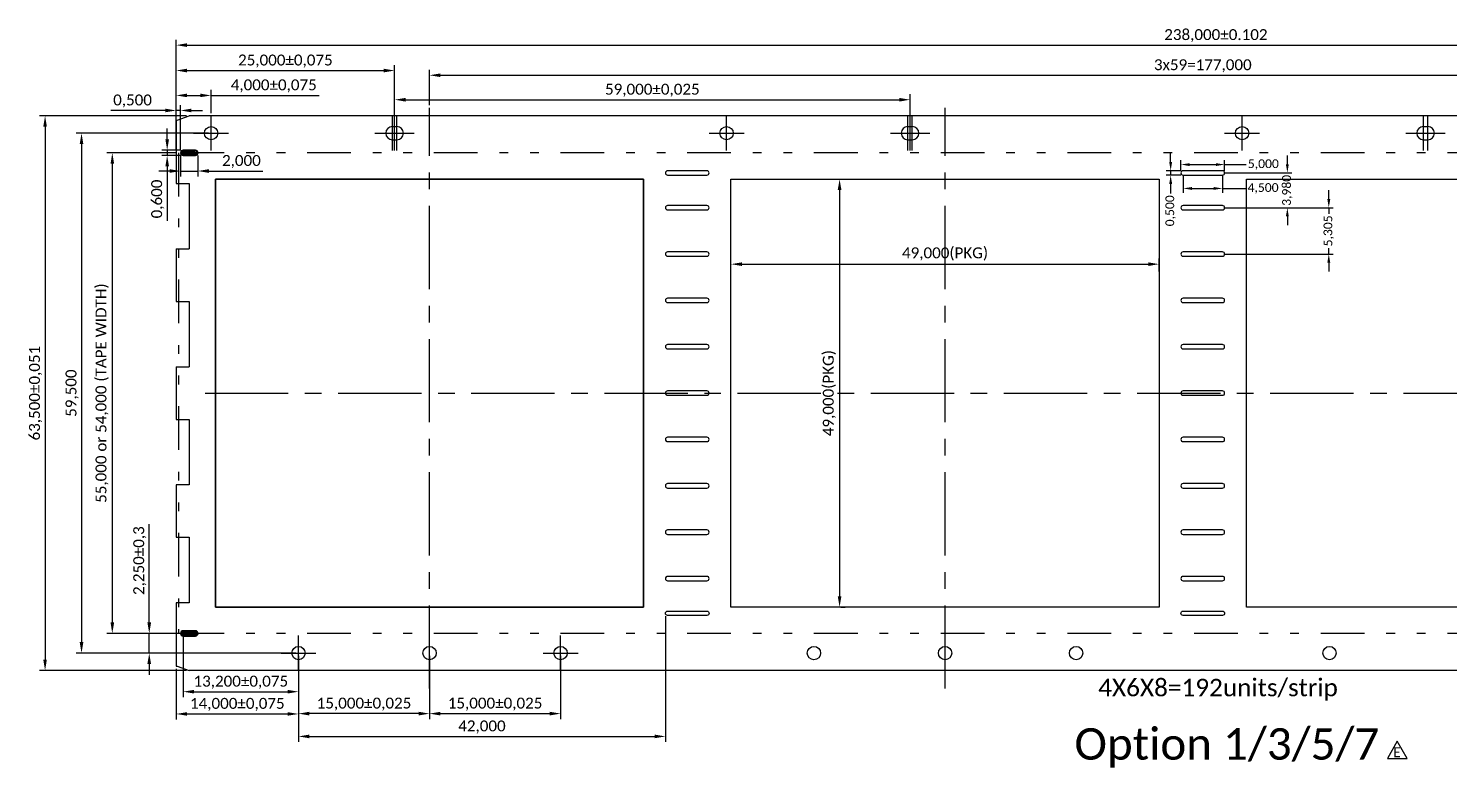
# Model space of a CAD drawing. Extents: x -15.8 to 28.7, y 37.6 to 61.4.
# Drawn here: x -12.45 to 3.81, y 52.9 to 61.36 of the extents above; entities that cross this region are included whole.
import ezdxf

# ---------------------------------------------------------------- set-up
doc = ezdxf.new("R2010")
doc.units = 0
doc.linetypes.add('CENTER', pattern=[50.8, 31.75, -6.35, 6.35, -6.35])
doc.linetypes.add('DIVIDE', pattern=[1.25, 0.5, -0.25, 0, -0.25, 0, -0.25])
doc.layers.add('AM_4', color=3, linetype='Continuous', lineweight=25)
for name, color, linetype in [('DIM', 7, 'Continuous'), ('DIMEN', 5, 'Continuous'), ('DRAW', 1, 'Continuous'), ('hatch', 8, 'Continuous'), ('LF', 4, 'Continuous'), ('Strip LF', 7, 'Continuous'), ('TEXT', 7, 'Continuous')]:
    doc.layers.add(name, color=color, linetype=linetype)
doc.styles.get("Standard").update_dxf_attribs({"font": 'calibri.ttf'})
doc.dimstyles.new('10 1', dxfattribs={"dimscale": 0.04, "dimtxt": 2.5, "dimasz": 2.5, "dimexe": 1.25, "dimexo": 0.625, "dimtad": 0, "dimdec": 3, "dimlfac": 10, "dimzin": 1, "dimtxsty": 'Standard', "dimcen": 2.5, "dimadec": 0, "dimazin": 0, "dimtfac": 1, "dimtdec": 3, "dimtmove": 0, "dimatfit": 3, "dimfxl": 1, "dimarcsym": 0})
doc.dimstyles.new('副本ISO-25', dxfattribs={"dimscale": 0.05, "dimtxt": 2.5, "dimasz": 2.5, "dimexe": 1.25, "dimexo": 0.625, "dimtad": 1, "dimdec": 3, "dimlfac": 10, "dimzin": 1, "dimtxsty": 'Standard', "dimcen": 2.5, "dimadec": 0, "dimazin": 0, "dimtfac": 1, "dimtdec": 3, "dimtmove": 0, "dimatfit": 3, "dimfxl": 1, "dimarcsym": 0})
pattern_1 = [(45, (934.15031, 980.2398), (-0.088388348, 0.088388348), [])]

# ---------------------------------------------------------------- blocks, each defined once
blk = doc.blocks.new('13')
at = {"layer": 'hatch'}
h = blk.add_hatch(dxfattribs=at)
h.set_pattern_fill('ANSI31', color=256, style=0)
h.set_pattern_definition(pattern_1)
edge = h.paths.add_edge_path()
edge.add_arc((1.7, 0), 0.3, 270, 450)
edge.add_line((1.7, 0.3), (0.3, 0.3))
edge.add_arc((0.3, 0), 0.3, 90, 270)
edge.add_line((0.3, -0.3), (1.7, -0.3))
at = {"layer": 'LF'}
for p, q in [((1.7, 0.3), (0.3, 0.3)), ((0.3, -0.3), (1.7, -0.3))]:
    blk.add_line(p, q, dxfattribs=at)
for centre, start, end in [((0.3, 0), 90, 270), ((1.7, 0), 270, 90)]:
    blk.add_arc(centre, 0.3, start, end, dxfattribs=at)
blk = doc.blocks.new('12')
at = {"layer": 'hatch'}
h = blk.add_hatch(dxfattribs=at)
h.set_pattern_fill('ANSI31', color=256, style=0)
h.set_pattern_definition(pattern_1)
edge = h.paths.add_edge_path()
edge.add_arc((1.7, 0), 0.3, 270, 450)
edge.add_line((1.7, 0.3), (0.3, 0.3))
edge.add_arc((0.3, 0), 0.3, 90, 270)
edge.add_line((0.3, -0.3), (1.7, -0.3))
at = {"layer": 'LF'}
for p, q in [((1.7, 0.3), (0.3, 0.3)), ((0.3, -0.3), (1.7, -0.3))]:
    blk.add_line(p, q, dxfattribs=at)
for centre, start, end in [((0.3, 0), 90, 270), ((1.7, 0), 270, 90)]:
    blk.add_arc(centre, 0.3, start, end, dxfattribs=at)
blk = doc.blocks.new('*D88')
at = {"layer": 'Defpoints', "color": 0, "transparency": 16777216}
for p in [(641.145, 1060.955), (617.345, 1060.097), (641.145, 1060.097)]:
    blk.add_point(p, dxfattribs=at)
at = {"layer": 'DIMEN', "color": 0, "lineweight": -2, "transparency": 16777216}
for p, q in [((617.345, 1060.128), (617.345, 1061.017)), ((641.145, 1060.128), (641.145, 1061.017)), ((617.47, 1060.955), (641.02, 1060.955))]:
    blk.add_line(p, q, dxfattribs=at)
at = {"layer": 'DIMEN', "color": 0, "transparency": 16777216}
for points in [[(617.47, 1060.976), (617.47, 1060.934), (617.345, 1060.955)], [(641.02, 1060.976), (641.02, 1060.934), (641.145, 1060.955)]]:
    blk.add_solid(points, dxfattribs=at)
at = {"layer": 'DIMEN', "color": 0, "transparency": 16777216, "insert": (629.245, 1061.063), "char_height": 0.125, "attachment_point": 5}
blk.add_mtext('238,000%%P0.102', dxfattribs=at)
blk = doc.blocks.new('*D89')
at = {"layer": 'Defpoints', "color": 0, "transparency": 16777216}
for p in [(637.945, 1060.61), (620.245, 1060.236), (637.945, 1060.236)]:
    blk.add_point(p, dxfattribs=at)
at = {"layer": 'DIMEN', "color": 0, "lineweight": -2, "transparency": 16777216}
for p, q in [((620.245, 1060.268), (620.245, 1060.672)), ((637.945, 1060.268), (637.945, 1060.672)), ((620.37, 1060.61), (637.82, 1060.61))]:
    blk.add_line(p, q, dxfattribs=at)
at = {"layer": 'DIMEN', "color": 0, "transparency": 16777216}
for points in [[(620.37, 1060.631), (620.37, 1060.589), (620.245, 1060.61)], [(637.82, 1060.631), (637.82, 1060.589), (637.945, 1060.61)]]:
    blk.add_solid(points, dxfattribs=at)
at = {"layer": 'DIMEN', "color": 0, "transparency": 16777216, "insert": (629.095, 1060.718), "char_height": 0.125, "attachment_point": 5}
blk.add_mtext('3x59=177,000', dxfattribs=at)
blk = doc.blocks.new('*D90')
at = {"layer": 'Defpoints', "color": 0, "transparency": 16777216}
for p in [(617.745, 1060.379), (617.345, 1060.097), (617.745, 1060.147)]:
    blk.add_point(p, dxfattribs=at)
at = {"layer": 'DIMEN', "color": 0, "lineweight": -2, "transparency": 16777216}
for p, q in [((617.345, 1060.128), (617.345, 1060.442)), ((617.47, 1060.379), (617.62, 1060.379)), ((617.745, 1060.178), (617.745, 1060.442)), ((617.745, 1060.379), (618.983, 1060.379))]:
    blk.add_line(p, q, dxfattribs=at)
at = {"layer": 'DIMEN', "color": 0, "transparency": 16777216}
for points in [[(617.47, 1060.4), (617.47, 1060.359), (617.345, 1060.379)], [(617.62, 1060.4), (617.62, 1060.359), (617.745, 1060.379)]]:
    blk.add_solid(points, dxfattribs=at)
at = {"layer": 'DIMEN', "color": 0, "transparency": 16777216, "insert": (618.462, 1060.488), "char_height": 0.125, "attachment_point": 5}
blk.add_mtext('4,000±0,075', dxfattribs=at)
blk = doc.blocks.new('*D91')
at = {"layer": 'Defpoints', "color": 0, "transparency": 16777216}
for p in [(619.845, 1060.664), (617.345, 1060.097), (619.845, 1059.947)]:
    blk.add_point(p, dxfattribs=at)
at = {"layer": 'DIMEN', "color": 0, "lineweight": -2, "transparency": 16777216}
for p, q in [((617.345, 1060.128), (617.345, 1060.726)), ((617.47, 1060.664), (619.72, 1060.664)), ((619.845, 1059.978), (619.845, 1060.726))]:
    blk.add_line(p, q, dxfattribs=at)
at = {"layer": 'DIMEN', "color": 0, "transparency": 16777216}
for points in [[(617.47, 1060.685), (617.47, 1060.643), (617.345, 1060.664)], [(619.72, 1060.685), (619.72, 1060.643), (619.845, 1060.664)]]:
    blk.add_solid(points, dxfattribs=at)
at = {"layer": 'DIMEN', "color": 0, "transparency": 16777216, "insert": (618.595, 1060.772), "char_height": 0.125, "attachment_point": 5}
blk.add_mtext('25,000±0,075', dxfattribs=at)
blk = doc.blocks.new('*D92')
at = {"layer": 'Defpoints', "color": 0, "transparency": 16777216}
for p in [(617.745, 1059.947), (616.262, 1053.997), (618.745, 1053.997)]:
    blk.add_point(p, dxfattribs=at)
at = {"layer": 'DIMEN', "color": 0, "lineweight": -2, "transparency": 16777216}
for p, q in [((617.714, 1059.947), (616.199, 1059.947)), ((616.262, 1059.822), (616.262, 1054.122)), ((618.714, 1053.997), (616.199, 1053.997))]:
    blk.add_line(p, q, dxfattribs=at)
at = {"layer": 'DIMEN', "color": 0, "transparency": 16777216}
for points in [[(616.241, 1059.822), (616.283, 1059.822), (616.262, 1059.947)], [(616.241, 1054.122), (616.283, 1054.122), (616.262, 1053.997)]]:
    blk.add_solid(points, dxfattribs=at)
at = {"layer": 'DIMEN', "color": 0, "transparency": 16777216, "insert": (616.154, 1056.972), "char_height": 0.125, "attachment_point": 5, "rotation": 90}
blk.add_mtext('59,500', dxfattribs=at)
blk = doc.blocks.new('*D83')
at = {"layer": 'Defpoints', "color": 0, "transparency": 16777216}
for p in [(617.495, 1060.147), (615.845, 1053.797), (617.495, 1053.797)]:
    blk.add_point(p, dxfattribs=at)
at = {"layer": 'DIMEN', "color": 0, "lineweight": -2, "transparency": 16777216}
for p, q in [((617.464, 1060.147), (615.782, 1060.147)), ((615.845, 1060.022), (615.845, 1053.922)), ((617.464, 1053.797), (615.782, 1053.797))]:
    blk.add_line(p, q, dxfattribs=at)
at = {"layer": 'DIMEN', "color": 0, "transparency": 16777216}
for points in [[(615.824, 1060.022), (615.865, 1060.022), (615.845, 1060.147)], [(615.824, 1053.922), (615.865, 1053.922), (615.845, 1053.797)]]:
    blk.add_solid(points, dxfattribs=at)
at = {"layer": 'DIMEN', "color": 0, "transparency": 16777216, "insert": (615.736, 1056.972), "char_height": 0.125, "attachment_point": 5, "rotation": 90}
blk.add_mtext('63,500±0,051', dxfattribs=at)
blk = doc.blocks.new('*D93')
at = {"layer": 'Defpoints', "color": 0, "transparency": 16777216}
for p in [(617.37, 1059.722), (616.614, 1054.222), (617.37, 1054.222)]:
    blk.add_point(p, dxfattribs=at)
at = {"layer": 'DIMEN', "color": 0, "lineweight": -2, "transparency": 16777216}
for p, q in [((617.339, 1059.722), (616.552, 1059.722)), ((616.614, 1059.597), (616.614, 1054.347)), ((617.339, 1054.222), (616.552, 1054.222))]:
    blk.add_line(p, q, dxfattribs=at)
at = {"layer": 'DIMEN', "color": 0, "transparency": 16777216}
for points in [[(616.594, 1059.597), (616.635, 1059.597), (616.614, 1059.722)], [(616.594, 1054.347), (616.635, 1054.347), (616.614, 1054.222)]]:
    blk.add_solid(points, dxfattribs=at)
at = {"layer": 'DIMEN', "color": 0, "transparency": 16777216, "insert": (616.498, 1056.972), "char_height": 0.125, "attachment_point": 5, "rotation": 90}
blk.add_mtext('55,000 or 54,000 (TAPE WIDTH)', dxfattribs=at)
blk = doc.blocks.new('*D84')
at = {"layer": 'Defpoints', "color": 0, "transparency": 16777216}
for p in [(617.425, 1054.222), (617.037, 1053.997), (618.669, 1053.997)]:
    blk.add_point(p, dxfattribs=at)
at = {"layer": 'DIMEN', "color": 0, "lineweight": -2, "transparency": 16777216}
for p, q in [((617.037, 1054.347), (617.037, 1055.473)), ((617.394, 1054.222), (616.975, 1054.222)), ((617.037, 1053.997), (617.037, 1054.222)), ((618.638, 1053.997), (616.975, 1053.997)), ((617.037, 1053.872), (617.037, 1053.747))]:
    blk.add_line(p, q, dxfattribs=at)
at = {"layer": 'DIMEN', "color": 0, "transparency": 16777216}
for points in [[(617.016, 1054.347), (617.058, 1054.347), (617.037, 1054.222)], [(617.016, 1053.872), (617.058, 1053.872), (617.037, 1053.997)]]:
    blk.add_solid(points, dxfattribs=at)
at = {"layer": 'DIMEN', "color": 0, "transparency": 16777216, "insert": (616.929, 1055.055), "char_height": 0.125, "attachment_point": 5, "rotation": 90}
blk.add_mtext('2,250±0,3', dxfattribs=at)
blk = doc.blocks.new('*D94')
at = {"layer": 'Defpoints', "color": 0, "transparency": 16777216}
for p in [(625.745, 1060.33), (619.845, 1059.947), (625.745, 1059.947)]:
    blk.add_point(p, dxfattribs=at)
at = {"layer": 'DIMEN', "color": 0, "lineweight": -2, "transparency": 16777216}
for p, q in [((619.845, 1059.978), (619.845, 1060.392)), ((625.745, 1059.978), (625.745, 1060.392)), ((619.97, 1060.33), (625.62, 1060.33))]:
    blk.add_line(p, q, dxfattribs=at)
at = {"layer": 'DIMEN', "color": 0, "transparency": 16777216}
for points in [[(619.97, 1060.351), (619.97, 1060.309), (619.845, 1060.33)], [(625.62, 1060.351), (625.62, 1060.309), (625.745, 1060.33)]]:
    blk.add_solid(points, dxfattribs=at)
at = {"layer": 'DIMEN', "color": 0, "transparency": 16777216, "insert": (622.795, 1060.438), "char_height": 0.125, "attachment_point": 5}
blk.add_mtext('59,000±0,025', dxfattribs=at)
blk = doc.blocks.new('*D78')
at = {"layer": 'Defpoints', "color": 0, "transparency": 16777216}
for p in [(617.425, 1054.222), (618.745, 1053.997), (618.745, 1053.555)]:
    blk.add_point(p, dxfattribs=at)
at = {"layer": 'DIMEN', "color": 0, "lineweight": -2, "transparency": 16777216}
for p, q in [((617.425, 1054.191), (617.425, 1053.493)), ((618.745, 1053.966), (618.745, 1053.493)), ((617.55, 1053.555), (618.62, 1053.555))]:
    blk.add_line(p, q, dxfattribs=at)
at = {"layer": 'DIMEN', "color": 0, "transparency": 16777216}
for points in [[(617.55, 1053.576), (617.55, 1053.534), (617.425, 1053.555)], [(618.62, 1053.576), (618.62, 1053.534), (618.745, 1053.555)]]:
    blk.add_solid(points, dxfattribs=at)
at = {"layer": 'DIMEN', "color": 0, "transparency": 16777216, "insert": (618.085, 1053.663), "char_height": 0.125, "attachment_point": 5}
blk.add_mtext('13,200±0,075', dxfattribs=at)
blk = doc.blocks.new('*D95')
at = {"layer": 'Defpoints', "color": 0, "transparency": 16777216}
for p in [(618.745, 1053.997), (617.345, 1053.847), (618.745, 1053.3)]:
    blk.add_point(p, dxfattribs=at)
at = {"layer": 'DIMEN', "color": 0, "lineweight": -2, "transparency": 16777216}
for p, q in [((618.745, 1053.966), (618.745, 1053.238)), ((617.345, 1053.816), (617.345, 1053.238)), ((617.47, 1053.3), (618.62, 1053.3))]:
    blk.add_line(p, q, dxfattribs=at)
at = {"layer": 'DIMEN', "color": 0, "transparency": 16777216}
for points in [[(617.47, 1053.321), (617.47, 1053.28), (617.345, 1053.3)], [(618.62, 1053.321), (618.62, 1053.28), (618.745, 1053.3)]]:
    blk.add_solid(points, dxfattribs=at)
at = {"layer": 'DIMEN', "color": 0, "transparency": 16777216, "insert": (618.045, 1053.409), "char_height": 0.125, "attachment_point": 5}
blk.add_mtext('14,000±0,075', dxfattribs=at)
blk = doc.blocks.new('*D86')
at = {"layer": 'Defpoints', "color": 0, "transparency": 16777216}
for p in [(618.745, 1053.997), (620.245, 1053.997), (618.745, 1053.304)]:
    blk.add_point(p, dxfattribs=at)
at = {"layer": 'DIMEN', "color": 0, "lineweight": -2, "transparency": 16777216}
for p, q in [((618.745, 1053.966), (618.745, 1053.242)), ((620.245, 1053.966), (620.245, 1053.242)), ((620.12, 1053.304), (618.87, 1053.304))]:
    blk.add_line(p, q, dxfattribs=at)
at = {"layer": 'DIMEN', "color": 0, "transparency": 16777216}
for points in [[(618.87, 1053.325), (618.87, 1053.283), (618.745, 1053.304)], [(620.12, 1053.325), (620.12, 1053.283), (620.245, 1053.304)]]:
    blk.add_solid(points, dxfattribs=at)
at = {"layer": 'DIMEN', "color": 0, "transparency": 16777216, "insert": (619.495, 1053.412), "char_height": 0.125, "attachment_point": 5}
blk.add_mtext('15,000±0,025', dxfattribs=at)
blk = doc.blocks.new('*D87')
at = {"layer": 'Defpoints', "color": 0, "transparency": 16777216}
for p in [(620.245, 1053.997), (621.745, 1053.997), (621.745, 1053.304)]:
    blk.add_point(p, dxfattribs=at)
at = {"layer": 'DIMEN', "color": 0, "lineweight": -2, "transparency": 16777216}
for p, q in [((620.245, 1053.966), (620.245, 1053.242)), ((621.745, 1053.966), (621.745, 1053.242)), ((620.37, 1053.304), (621.62, 1053.304))]:
    blk.add_line(p, q, dxfattribs=at)
at = {"layer": 'DIMEN', "color": 0, "transparency": 16777216}
for points in [[(620.37, 1053.325), (620.37, 1053.283), (620.245, 1053.304)], [(621.62, 1053.325), (621.62, 1053.283), (621.745, 1053.304)]]:
    blk.add_solid(points, dxfattribs=at)
at = {"layer": 'DIMEN', "color": 0, "transparency": 16777216, "insert": (620.995, 1053.412), "char_height": 0.125, "attachment_point": 5}
blk.add_mtext('15,000±0,025', dxfattribs=at)
blk = doc.blocks.new('*D100')
at = {"layer": 'Defpoints', "color": 0, "transparency": 16777216}
for p in [(617.242, 1059.692), (617.425, 1059.752), (617.425, 1059.692)]:
    blk.add_point(p, dxfattribs=at)
at = {"layer": 'DIMEN', "color": 0, "lineweight": -2, "transparency": 16777216}
for p, q in [((617.242, 1059.877), (617.242, 1060.002)), ((617.394, 1059.752), (617.18, 1059.752)), ((617.394, 1059.692), (617.18, 1059.692)), ((617.242, 1059.752), (617.242, 1059.692)), ((617.242, 1059.567), (617.242, 1058.945))]:
    blk.add_line(p, q, dxfattribs=at)
at = {"layer": 'DIMEN', "color": 0, "transparency": 16777216}
for points in [[(617.222, 1059.877), (617.263, 1059.877), (617.242, 1059.752)], [(617.222, 1059.567), (617.263, 1059.567), (617.242, 1059.692)]]:
    blk.add_solid(points, dxfattribs=at)
at = {"layer": 'DIMEN', "color": 0, "transparency": 16777216, "insert": (617.134, 1059.194), "char_height": 0.125, "attachment_point": 5, "rotation": 90}
blk.add_mtext('0,600', dxfattribs=at)
blk = doc.blocks.new('*D101')
at = {"layer": 'Defpoints', "color": 0, "transparency": 16777216}
for p in [(617.345, 1060.207), (617.345, 1059.722), (617.395, 1059.722)]:
    blk.add_point(p, dxfattribs=at)
at = {"layer": 'DIMEN', "color": 0, "lineweight": -2, "transparency": 16777216}
for p, q in [((617.22, 1060.207), (616.598, 1060.207)), ((617.345, 1059.753), (617.345, 1060.269)), ((617.395, 1060.207), (617.345, 1060.207)), ((617.395, 1059.753), (617.395, 1060.269)), ((617.52, 1060.207), (617.645, 1060.207))]:
    blk.add_line(p, q, dxfattribs=at)
at = {"layer": 'DIMEN', "color": 0, "transparency": 16777216}
for points in [[(617.22, 1060.228), (617.22, 1060.186), (617.345, 1060.207)], [(617.52, 1060.228), (617.52, 1060.186), (617.395, 1060.207)]]:
    blk.add_solid(points, dxfattribs=at)
at = {"layer": 'DIMEN', "color": 0, "transparency": 16777216, "insert": (616.846, 1060.315), "char_height": 0.125, "attachment_point": 5}
blk.add_mtext('0,500', dxfattribs=at)
blk = doc.blocks.new('*D102')
at = {"layer": 'Defpoints', "color": 0, "transparency": 16777216}
for p in [(617.395, 1059.722), (617.595, 1059.722), (617.595, 1059.514)]:
    blk.add_point(p, dxfattribs=at)
at = {"layer": 'DIMEN', "color": 0, "lineweight": -2, "transparency": 16777216}
for p, q in [((617.395, 1059.691), (617.395, 1059.451)), ((617.595, 1059.691), (617.595, 1059.451)), ((617.27, 1059.514), (617.145, 1059.514)), ((617.395, 1059.514), (617.595, 1059.514)), ((617.72, 1059.514), (618.338, 1059.514))]:
    blk.add_line(p, q, dxfattribs=at)
at = {"layer": 'DIMEN', "color": 0, "transparency": 16777216}
for points in [[(617.27, 1059.535), (617.27, 1059.493), (617.395, 1059.514)], [(617.72, 1059.535), (617.72, 1059.493), (617.595, 1059.514)]]:
    blk.add_solid(points, dxfattribs=at)
at = {"layer": 'DIMEN', "color": 0, "transparency": 16777216, "insert": (618.092, 1059.622), "char_height": 0.125, "attachment_point": 5}
blk.add_mtext('2,000', dxfattribs=at)
blk = doc.blocks.new('*D105')
at = {"layer": 'Defpoints', "color": 0, "linetype": 'ByBlock', "transparency": 16777216}
for p in [(628.87, 1059.492), (629.32, 1059.492), (629.32, 1059.315)]:
    blk.add_point(p, dxfattribs=at)
at = {"layer": 'DIMEN', "color": 0, "linetype": 'ByBlock', "lineweight": -2, "transparency": 16777216}
for p, q in [((628.87, 1059.467), (628.87, 1059.265)), ((629.32, 1059.467), (629.32, 1059.265)), ((628.97, 1059.315), (629.22, 1059.315)), ((629.32, 1059.315), (629.586, 1059.315))]:
    blk.add_line(p, q, dxfattribs=at)
at = {"layer": 'DIMEN', "color": 0, "linetype": 'ByBlock', "transparency": 16777216}
for points in [[(628.97, 1059.331), (628.97, 1059.298), (628.87, 1059.315)], [(629.22, 1059.331), (629.22, 1059.298), (629.32, 1059.315)]]:
    blk.add_solid(points, dxfattribs=at)
at = {"layer": 'DIMEN', "color": 0, "linetype": 'ByBlock', "transparency": 16777216, "insert": (629.785, 1059.315), "char_height": 0.1, "attachment_point": 5}
blk.add_mtext('4,500', dxfattribs=at)
blk = doc.blocks.new('*D106')
at = {"layer": 'Defpoints', "color": 0, "linetype": 'ByBlock', "transparency": 16777216}
for p in [(629.345, 1059.588), (628.845, 1059.492), (629.345, 1059.492)]:
    blk.add_point(p, dxfattribs=at)
at = {"layer": 'DIMEN', "color": 0, "linetype": 'ByBlock', "lineweight": -2, "transparency": 16777216}
for p, q in [((628.845, 1059.517), (628.845, 1059.638)), ((628.945, 1059.588), (629.245, 1059.588)), ((629.345, 1059.517), (629.345, 1059.638)), ((629.345, 1059.588), (629.59, 1059.588))]:
    blk.add_line(p, q, dxfattribs=at)
at = {"layer": 'DIMEN', "color": 0, "linetype": 'ByBlock', "transparency": 16777216}
for points in [[(628.945, 1059.604), (628.945, 1059.571), (628.845, 1059.588)], [(629.245, 1059.604), (629.245, 1059.571), (629.345, 1059.588)]]:
    blk.add_solid(points, dxfattribs=at)
at = {"layer": 'DIMEN', "color": 0, "linetype": 'ByBlock', "transparency": 16777216, "insert": (629.788, 1059.588), "char_height": 0.1, "attachment_point": 5}
blk.add_mtext('5,000', dxfattribs=at)
blk = doc.blocks.new('*D80')
at = {"layer": 'Defpoints', "color": 0, "linetype": 'ByBlock', "transparency": 16777216}
for p in [(628.727, 1059.467), (628.87, 1059.517), (628.87, 1059.467)]:
    blk.add_point(p, dxfattribs=at)
at = {"layer": 'DIMEN', "color": 0, "linetype": 'ByBlock', "lineweight": -2, "transparency": 16777216}
for p, q in [((628.727, 1059.617), (628.727, 1059.717)), ((628.845, 1059.517), (628.677, 1059.517)), ((628.845, 1059.467), (628.677, 1059.467)), ((628.727, 1059.517), (628.727, 1059.467)), ((628.727, 1059.367), (628.727, 1059.258))]:
    blk.add_line(p, q, dxfattribs=at)
at = {"layer": 'DIMEN', "color": 0, "linetype": 'ByBlock', "transparency": 16777216}
for points in [[(628.711, 1059.617), (628.744, 1059.617), (628.727, 1059.517)], [(628.711, 1059.367), (628.744, 1059.367), (628.727, 1059.467)]]:
    blk.add_solid(points, dxfattribs=at)
at = {"layer": 'DIMEN', "color": 0, "linetype": 'ByBlock', "transparency": 16777216, "insert": (628.727, 1059.059), "char_height": 0.1, "attachment_point": 5, "rotation": 90}
blk.add_mtext('0,500', dxfattribs=at)
blk = doc.blocks.new('*D107')
at = {"layer": 'Defpoints', "color": 0, "transparency": 16777216}
for p in [(622.945, 1054.452), (618.745, 1053.997), (622.945, 1053.043)]:
    blk.add_point(p, dxfattribs=at)
at = {"layer": 'DIMEN', "color": 0, "lineweight": -2, "transparency": 16777216}
for p, q in [((622.945, 1054.421), (622.945, 1052.98)), ((618.745, 1053.966), (618.745, 1052.98)), ((618.87, 1053.043), (622.82, 1053.043))]:
    blk.add_line(p, q, dxfattribs=at)
at = {"layer": 'DIMEN', "color": 0, "transparency": 16777216}
for points in [[(618.87, 1053.064), (618.87, 1053.022), (618.745, 1053.043)], [(622.82, 1053.064), (622.82, 1053.022), (622.945, 1053.043)]]:
    blk.add_solid(points, dxfattribs=at)
at = {"layer": 'DIMEN', "color": 0, "transparency": 16777216, "insert": (620.845, 1053.151), "char_height": 0.125, "attachment_point": 5}
blk.add_mtext('42,000', dxfattribs=at)
blk = doc.blocks.new('*D108')
at = {"layer": 'Defpoints', "color": 0, "linetype": 'ByBlock', "transparency": 16777216}
for p in [(629.32, 1059.492), (629.32, 1059.094), (630.063, 1059.094)]:
    blk.add_point(p, dxfattribs=at)
at = {"layer": 'DIMEN', "color": 0, "linetype": 'ByBlock', "lineweight": -2, "transparency": 16777216}
for p, q in [((630.063, 1059.592), (630.063, 1059.692)), ((629.345, 1059.492), (630.113, 1059.492)), ((630.063, 1059.492), (630.063, 1059.491)), ((629.345, 1059.094), (630.113, 1059.094)), ((630.063, 1059.094), (630.063, 1059.095)), ((630.063, 1058.994), (630.063, 1058.894))]:
    blk.add_line(p, q, dxfattribs=at)
at = {"layer": 'DIMEN', "color": 0, "linetype": 'ByBlock', "transparency": 16777216}
for points in [[(630.046, 1059.592), (630.079, 1059.592), (630.063, 1059.492)], [(630.046, 1058.994), (630.079, 1058.994), (630.063, 1059.094)]]:
    blk.add_solid(points, dxfattribs=at)
at = {"layer": 'DIMEN', "color": 0, "linetype": 'ByBlock', "transparency": 16777216, "insert": (630.063, 1059.293), "char_height": 0.1, "attachment_point": 5, "rotation": 90}
blk.add_mtext('3,980', dxfattribs=at)
blk = doc.blocks.new('*D109')
at = {"layer": 'Defpoints', "color": 0, "linetype": 'ByBlock', "transparency": 16777216}
for p in [(629.32, 1059.094), (629.32, 1058.564), (630.537, 1058.564)]:
    blk.add_point(p, dxfattribs=at)
at = {"layer": 'DIMEN', "color": 0, "linetype": 'ByBlock', "lineweight": -2, "transparency": 16777216}
for p, q in [((630.537, 1059.194), (630.537, 1059.294)), ((629.345, 1059.094), (630.587, 1059.094)), ((630.537, 1059.094), (630.537, 1059.025)), ((629.345, 1058.564), (630.587, 1058.564)), ((630.537, 1058.564), (630.537, 1058.633)), ((630.537, 1058.464), (630.537, 1058.364))]:
    blk.add_line(p, q, dxfattribs=at)
at = {"layer": 'DIMEN', "color": 0, "linetype": 'ByBlock', "transparency": 16777216}
for points in [[(630.52, 1059.194), (630.554, 1059.194), (630.537, 1059.094)], [(630.52, 1058.464), (630.554, 1058.464), (630.537, 1058.564)]]:
    blk.add_solid(points, dxfattribs=at)
at = {"layer": 'DIMEN', "color": 0, "linetype": 'ByBlock', "transparency": 16777216, "insert": (630.537, 1058.829), "char_height": 0.1, "attachment_point": 5, "rotation": 90}
blk.add_mtext('5,305', dxfattribs=at)
blk = doc.blocks.new('*D81')
at = {"layer": 'Defpoints', "color": 0, "transparency": 16777216}
for p in [(628.595, 1058.448), (623.695, 1058.334), (628.595, 1058.334)]:
    blk.add_point(p, dxfattribs=at)
at = {"layer": 'DIMEN', "color": 0, "lineweight": -2, "transparency": 16777216}
for p, q in [((623.695, 1058.365), (623.695, 1058.511)), ((623.82, 1058.448), (628.47, 1058.448)), ((628.595, 1058.365), (628.595, 1058.511))]:
    blk.add_line(p, q, dxfattribs=at)
at = {"layer": 'DIMEN', "color": 0, "transparency": 16777216}
for points in [[(623.82, 1058.469), (623.82, 1058.427), (623.695, 1058.448)], [(628.47, 1058.469), (628.47, 1058.427), (628.595, 1058.448)]]:
    blk.add_solid(points, dxfattribs=at)
at = {"layer": 'DIMEN', "color": 0, "transparency": 16777216, "insert": (626.145, 1058.564), "char_height": 0.125, "attachment_point": 5}
blk.add_mtext('49,000(PKG)', dxfattribs=at)
blk = doc.blocks.new('*D82')
at = {"layer": 'Defpoints', "color": 0, "transparency": 16777216}
for p in [(624.92, 1059.422), (624.92, 1054.522), (624.938, 1054.522)]:
    blk.add_point(p, dxfattribs=at)
at = {"layer": 'DIMEN', "color": 0, "lineweight": -2, "transparency": 16777216}
for p, q in [((624.951, 1059.422), (625, 1059.422)), ((624.938, 1059.297), (624.938, 1054.647)), ((624.951, 1054.522), (625, 1054.522))]:
    blk.add_line(p, q, dxfattribs=at)
at = {"layer": 'DIMEN', "color": 0, "transparency": 16777216}
for points in [[(624.917, 1059.297), (624.959, 1059.297), (624.938, 1059.422)], [(624.917, 1054.647), (624.959, 1054.647), (624.938, 1054.522)]]:
    blk.add_solid(points, dxfattribs=at)
at = {"layer": 'DIMEN', "color": 0, "transparency": 16777216, "insert": (624.822, 1056.972), "char_height": 0.125, "attachment_point": 5, "rotation": 90}
blk.add_mtext('49,000(PKG)', dxfattribs=at)

msp = doc.modelspace()

# ---------------------------------------------------------------- linework, layer by layer
at = {"linetype": 'CENTER', "ltscale": 0.03}
for p, q in [((-7.86018, 53.7991), (-7.86018, 60.44542)), ((-1.96018, 53.7991), (-1.96018, 60.44542)), ((-10.42997, 57.18114), (12.45837, 57.18114))]:
    msp.add_line(p, q, dxfattribs=at)
at = {"color": 1, "linetype": 'ByBlock'}
for points in [[(-10.31018, 54.73114), (-5.41018, 54.73114), (-5.41018, 59.63114), (-10.31018, 59.63114)], [(-10.31018, 54.73114), (-5.41018, 54.73114), (-5.41018, 59.63114), (-10.31018, 59.63114)], [(-5.41018, 54.73114), (-5.41018, 59.63114), (-10.31018, 59.63114), (-10.31018, 54.73114)]]:
    msp.add_lwpolyline(points, close=True, dxfattribs=at)
at = {"layer": 'AM_4', "color": 1, "linetype": 'ByBlock'}
msp.add_lwpolyline([(3.32743, 53.00136), (3.21496, 53.19618), (3.10248, 53.00136)], close=True, dxfattribs=at)
at = {"layer": 'DIM'}
for p, q in [((-10.36018, 59.95614), (-10.36018, 60.35614)), ((-8.28518, 59.95614), (-8.28518, 60.35614)), ((-8.26018, 59.95614), (-8.26018, 60.35614)), ((-8.23518, 59.95614), (-8.23518, 60.35614)), ((-4.46018, 59.95614), (-4.46018, 60.35614)), ((-2.38518, 59.95614), (-2.38518, 60.35614)), ((-2.36018, 59.95614), (-2.36018, 60.35614)), ((-2.33518, 59.95614), (-2.33518, 60.35614)), ((1.43982, 59.95614), (1.43982, 60.35614)), ((3.51482, 59.95614), (3.51482, 60.35614)), ((3.56482, 59.95614), (3.56482, 60.35614)), ((-10.56018, 60.15614), (-10.16018, 60.15614)), ((-8.48518, 60.15614), (-8.08518, 60.15614)), ((-8.46018, 60.15614), (-8.06018, 60.15614)), ((-8.43518, 60.15614), (-8.03518, 60.15614)), ((-4.66018, 60.15614), (-4.26018, 60.15614)), ((-2.58518, 60.15614), (-2.18518, 60.15614)), ((-2.56018, 60.15614), (-2.16018, 60.15614)), ((-2.53518, 60.15614), (-2.13518, 60.15614)), ((1.23982, 60.15614), (1.63982, 60.15614)), ((3.31482, 60.15614), (3.71482, 60.15614)), ((3.36482, 60.15614), (3.76482, 60.15614)), ((-9.36018, 54.00614), (-9.36018, 54.40614)), ((-6.36018, 54.00614), (-6.36018, 54.40614)), ((-9.56018, 54.20614), (-9.16018, 54.20614)), ((-6.56018, 54.20614), (-6.16018, 54.20614))]:
    msp.add_line(p, q, dxfattribs=at)
at = {"layer": 'DRAW'}
for points in [[(-10.31018, 54.73114), (-10.31018, 59.63114), (-5.41018, 59.63114), (-5.41018, 54.73114)], [(-10.31018, 54.73114), (-10.31018, 59.63114), (-5.41018, 59.63114), (-5.41018, 54.73114)], [(-4.41018, 59.63114), (0.48982, 59.63114), (0.48982, 54.73114), (-4.41018, 54.73114)], [(1.48982, 59.63114), (6.38982, 59.63114), (6.38982, 54.73114), (1.48982, 54.73114)]]:
    msp.add_lwpolyline(points, close=True, dxfattribs=at)
at = {"layer": 'Strip LF'}
for p, q in [((-10.75018, 60.30614), (-10.61018, 60.35614)), ((12.88982, 60.35614), (-10.61018, 60.35614)), ((-10.76018, 60.30614), (-10.76018, 59.58114)), ((-10.76018, 60.30614), (-10.75018, 60.30614)), ((-8.28518, 60.23234), (-8.23518, 60.23234)), ((-2.38518, 60.23234), (-2.33518, 60.23234)), ((3.51482, 60.23234), (3.56482, 60.23234)), ((-8.28518, 60.07994), (-8.23518, 60.07994)), ((-2.38518, 60.07994), (-2.33518, 60.07994)), ((3.51482, 60.07994), (3.56482, 60.07994)), ((-10.76018, 59.58114), (-10.61018, 59.58114)), ((-10.61018, 59.58114), (-10.61018, 58.83114)), ((-10.76018, 58.83114), (-10.76018, 58.23114)), ((-10.76018, 58.83114), (-10.61018, 58.83114)), ((-10.76018, 58.23114), (-10.61018, 58.23114)), ((-10.61018, 58.23114), (-10.61018, 57.48114)), ((-10.76018, 57.48114), (-10.76018, 56.88114)), ((-10.76018, 57.48114), (-10.61018, 57.48114)), ((-10.76018, 56.88114), (-10.61018, 56.88114)), ((-10.61018, 56.88114), (-10.61018, 56.13114)), ((-10.76018, 56.13114), (-10.76018, 55.53114)), ((-10.61018, 56.13114), (-10.76018, 56.13114)), ((-10.76018, 55.53114), (-10.61018, 55.53114)), ((-10.61018, 55.53114), (-10.61018, 54.78114)), ((-10.76018, 54.78114), (-10.76018, 54.05614)), ((-10.61121, 54.78111), (-10.76018, 54.78114)), ((-10.61018, 54.78114), (-10.76018, 54.78114)), ((-10.76018, 54.05614), (-10.75018, 54.05614)), ((-10.75018, 54.05614), (-10.61018, 54.00614)), ((12.88982, 54.00614), (-10.61018, 54.00614))]:
    msp.add_line(p, q, dxfattribs=at)
at = {"layer": 'Strip LF', "linetype": 'DIVIDE'}
for p, q in [((12.98982, 59.93114), (-10.73518, 59.93114)), ((-10.73518, 59.93114), (-10.73518, 54.43114)), ((12.98982, 54.43114), (-10.73518, 54.43114))]:
    msp.add_line(p, q, dxfattribs=at)
at = {"layer": 'Strip LF'}
for points in [[(-5.13518, 59.67614), (-4.68518, 59.67614, 1), (-4.68518, 59.72614), (-5.13518, 59.72614, 1)], [(0.76482, 59.67614), (1.21482, 59.67614, 1), (1.21482, 59.72614), (0.76482, 59.72614, 1)], [(-5.13518, 59.27814), (-4.68518, 59.27814, 1), (-4.68518, 59.32814), (-5.13518, 59.32814, 1)], [(0.76482, 59.27814), (1.21482, 59.27814, 1), (1.21482, 59.32814), (0.76482, 59.32814, 1)], [(-5.13518, 58.74764), (-4.68518, 58.74764, 1), (-4.68518, 58.79764), (-5.13518, 58.79764, 1)], [(0.76482, 58.74764), (1.21482, 58.74764, 1), (1.21482, 58.79764), (0.76482, 58.79764, 1)], [(-5.13518, 58.21714), (-4.68518, 58.21714, 1), (-4.68518, 58.26714), (-5.13518, 58.26714, 1)], [(0.76482, 58.21714), (1.21482, 58.21714, 1), (1.21482, 58.26714), (0.76482, 58.26714, 1)], [(-5.13518, 57.68664), (-4.68518, 57.68664, 1), (-4.68518, 57.73664), (-5.13518, 57.73664, 1)], [(0.76482, 57.68664), (1.21482, 57.68664, 1), (1.21482, 57.73664), (0.76482, 57.73664, 1)], [(-5.13518, 57.15614), (-4.68518, 57.15614, 1), (-4.68518, 57.20614), (-5.13518, 57.20614, 1)], [(0.76482, 57.15614), (1.21482, 57.15614, 1), (1.21482, 57.20614), (0.76482, 57.20614, 1)], [(-5.13518, 56.62564), (-4.68518, 56.62564, 1), (-4.68518, 56.67564), (-5.13518, 56.67564, 1)], [(0.76482, 56.62564), (1.21482, 56.62564, 1), (1.21482, 56.67564), (0.76482, 56.67564, 1)], [(-5.13518, 56.09514), (-4.68518, 56.09514, 1), (-4.68518, 56.14514), (-5.13518, 56.14514, 1)], [(0.76482, 56.09514), (1.21482, 56.09514, 1), (1.21482, 56.14514), (0.76482, 56.14514, 1)], [(-5.13518, 55.56464), (-4.68518, 55.56464, 1), (-4.68518, 55.61464), (-5.13518, 55.61464, 1)], [(0.76482, 55.56464), (1.21482, 55.56464, 1), (1.21482, 55.61464), (0.76482, 55.61464, 1)], [(-5.13518, 55.03414), (-4.68518, 55.03414, 1), (-4.68518, 55.08414), (-5.13518, 55.08414, 1)], [(0.76482, 55.03414), (1.21482, 55.03414, 1), (1.21482, 55.08414), (0.76482, 55.08414, 1)], [(-5.13518, 54.68614), (-4.68518, 54.68614, -1), (-4.68518, 54.63614), (-5.13518, 54.63614, -1)], [(0.76482, 54.68614), (1.21482, 54.68614, -1), (1.21482, 54.63614), (0.76482, 54.63614, -1)]]:
    msp.add_lwpolyline(points, format="xyb", close=True, dxfattribs=at)
for centre in [(-10.36018, 60.15614), (-4.46018, 60.15614), (1.43982, 60.15614), (-9.36018, 54.20614), (-7.86018, 54.20614), (-6.36018, 54.20614), (-3.46018, 54.20614), (-1.96018, 54.20614), (-0.46018, 54.20614), (2.43982, 54.20614)]:
    msp.add_circle(centre, 0.0762, dxfattribs=at)
for centre, start, end in [((-8.28518, 60.15614), 90, 270), ((-8.23518, 60.15614), 270, 90), ((-2.38518, 60.15614), 90, 270), ((-2.33518, 60.15614), 270, 90), ((3.51482, 60.15614), 90, 270), ((3.56482, 60.15614), 270, 90)]:
    msp.add_arc(centre, 0.0762, start, end, dxfattribs=at)

# ---------------------------------------------------------------- block references
at = {"layer": 'Strip LF', "xscale": 0.1000000000000227, "yscale": 0.1000000000000227, "zscale": 0.1000000000000227}
for name, p in [('13', (-10.71018, 59.93114)), ('12', (-10.71018, 54.43114))]:
    msp.add_blockref(name, p, dxfattribs=at)

# ---------------------------------------------------------------- texts
at = {"layer": 'DIM', "color": 1}
msp.add_text('E', height=0.11466, dxfattribs=at).set_placement((3.1677, 53.01413))
at = {"layer": 'TEXT'}
msp.add_text('4X6X8=192units/strip', height=0.2, dxfattribs=at).set_placement((-0.20727, 53.71139))
at = {"layer": 'TEXT', "color": 1}
msp.add_text('Option 1/3/5/7', height=0.36, dxfattribs=at).set_placement((-0.47886, 52.98599))

# ---------------------------------------------------------------- dimensions: what is measured, and where the dimension line sits
at = {"layer": 'DIMEN'}
for base, p1, p2, text, picture, middle in [((13.03982, 61.16377), (-10.76018, 60.30614), (13.03982, 60.30614), '<>%%P0.102', '*D88', (1.13982, 61.27209)), ((9.83982, 60.81895), (-7.86018, 60.44542), (9.83982, 60.44542), '3x59=<>', '*D89', (0.98982, 60.92726)), ((0.48982, 58.65722), (-4.41018, 58.54291), (0.48982, 58.54291), '<>(PKG)', '*D81', (-1.96018, 58.77328))]:
    dim = msp.add_linear_dim(base=base, p1=p1, p2=p2, text=text, dimstyle='副本ISO-25', dxfattribs=at)
    dim.commit()
    dim.dimension.update_dxf_attribs({"geometry": picture, "text_midpoint": middle, "insert": (-628.10523, -999.79094)})
for base, p1, p2, override, picture, middle in [((-8.26018, 60.87285), (-10.76018, 60.30614), (-8.26018, 60.15614), {"dimtol": 1, "dimtp": 0.075, "dimtm": 0.075}, '*D91', (-9.51018, 60.98117)), ((-2.36018, 60.53883), (-8.26018, 60.15614), (-2.36018, 60.15614), {"dimtol": 1, "dimtp": 0.025, "dimtm": 0.025}, '*D94', (-5.31018, 60.64715)), ((-9.36018, 53.76409), (-10.68018, 54.43114), (-9.36018, 54.20614), {"dimtol": 1, "dimtp": 0.075, "dimtm": 0.075}, '*D78', (-10.02018, 53.87241)), ((-9.36018, 53.50955), (-10.76018, 54.05614), (-9.36018, 54.20614), {"dimtol": 1, "dimtp": 0.075, "dimtm": 0.075}, '*D95', (-10.06018, 53.61787)), ((-9.36018, 53.51309), (-7.86018, 54.20614), (-9.36018, 54.20614), {"dimtol": 1, "dimtp": 0.025, "dimtm": 0.025}, '*D86', (-8.61018, 53.62141)), ((-6.36018, 53.51309), (-7.86018, 54.20614), (-6.36018, 54.20614), {"dimtol": 1, "dimtp": 0.025, "dimtm": 0.025}, '*D87', (-7.11018, 53.62141))]:
    dim = msp.add_linear_dim(base=base, p1=p1, p2=p2, dimstyle='副本ISO-25', override=override, dxfattribs=at)
    dim.commit()
    dim.dimension.update_dxf_attribs({"geometry": picture, "text_midpoint": middle, "insert": (-628.10523, -999.79094)})
dim = msp.add_linear_dim(base=(-10.36018, 60.58852), p1=(-10.76018, 60.30614), p2=(-10.36018, 60.35614), dimstyle='副本ISO-25', override={"dimtol": 1, "dimtp": 0.075, "dimtm": 0.075}, dxfattribs=at)
dim.commit()
dim.dimension.update_dxf_attribs({"geometry": '*D90', "text_midpoint": (-9.64286, 60.58852), "dimtype": 128, "insert": (-628.10523, -999.79094)})
for base, p1, p2, picture, middle in [((-10.76018, 60.41599), (-10.71018, 59.93114), (-10.76018, 59.93114), '*D101', (-11.25874, 60.52431)), ((-10.51018, 59.72273), (-10.71018, 59.93114), (-10.51018, 59.93114), '*D102', (-10.01365, 59.83104)), ((-5.16018, 53.25178), (-9.36018, 54.20614), (-5.16018, 54.66114), '*D107', (-7.26018, 53.36009))]:
    dim = msp.add_linear_dim(base=base, p1=p1, p2=p2, dimstyle='副本ISO-25', dxfattribs=at)
    dim.commit()
    dim.dimension.update_dxf_attribs({"geometry": picture, "text_midpoint": middle, "insert": (-628.10523, -999.79094)})
dim = msp.add_linear_dim(base=(-12.2607, 54.00614), p1=(-10.61018, 60.35614), p2=(-10.61018, 54.00614), angle=90, dimstyle='副本ISO-25', override={"dimtol": 1, "dimtp": 0.051, "dimtm": 0.051}, dxfattribs=at)
dim.commit()
dim.dimension.update_dxf_attribs({"geometry": '*D83', "text_midpoint": (-12.36901, 57.18114), "insert": (-628.10523, -999.79094)})
for base, p1, p2, picture, middle in [((-10.86283, 59.90114), (-10.68018, 59.96114), (-10.68018, 59.90114), '*D100', (-10.97115, 59.40258)), ((-11.84336, 54.20614), (-10.36018, 60.15614), (-9.36018, 54.20614), '*D92', (-11.95167, 57.18114))]:
    dim = msp.add_linear_dim(base=base, p1=p1, p2=p2, angle=90, dimstyle='副本ISO-25', dxfattribs=at)
    dim.commit()
    dim.dimension.update_dxf_attribs({"geometry": picture, "text_midpoint": middle, "insert": (-628.10523, -999.79094)})
for base, p1, p2, text, picture, middle in [((-11.49076, 54.43114), (-10.73518, 59.93114), (-10.73518, 54.43114), '<> or 54,000 (TAPE WIDTH)', '*D93', (-11.60682, 57.18114)), ((-3.16754, 54.73114), (-3.18559, 59.63114), (-3.18559, 54.73114), '<>(PKG)', '*D82', (-3.28359, 57.18114))]:
    dim = msp.add_linear_dim(base=base, p1=p1, p2=p2, angle=90, text=text, dimstyle='副本ISO-25', dxfattribs=at)
    dim.commit()
    dim.dimension.update_dxf_attribs({"geometry": picture, "text_midpoint": middle, "insert": (-628.10523, -999.79094)})
at = {"layer": 'DIMEN', "linetype": 'ByBlock'}
dim = msp.add_linear_dim(base=(0.62218, 59.67614), p1=(0.76482, 59.72614), p2=(0.76482, 59.67614), angle=90, dimstyle='10 1', dxfattribs=at)
dim.commit()
dim.dimension.update_dxf_attribs({"geometry": '*D80', "text_midpoint": (0.62218, 59.26781), "dimtype": 128, "insert": (-628.10523, -999.79094)})
for base, p1, p2, picture, middle in [((1.23982, 59.7968), (0.73982, 59.70114), (1.23982, 59.70114), '*D106', (1.68271, 59.7968)), ((1.21482, 59.5237), (0.76482, 59.70114), (1.21482, 59.70114), '*D105', (1.68005, 59.5237))]:
    dim = msp.add_linear_dim(base=base, p1=p1, p2=p2, dimstyle='10 1', dxfattribs=at)
    dim.commit()
    dim.dimension.update_dxf_attribs({"geometry": picture, "text_midpoint": middle, "dimtype": 128, "insert": (-628.10523, -999.79094)})
for base, p1, p2, picture, middle in [((1.95738, 59.30314), (1.21482, 59.70114), (1.21482, 59.30314), '*D108', (1.95738, 59.50214)), ((2.43182, 58.77264), (1.21482, 59.30314), (1.21482, 58.77264), '*D109', (2.43182, 59.03789))]:
    dim = msp.add_linear_dim(base=base, p1=p1, p2=p2, angle=90, dimstyle='10 1', dxfattribs=at)
    dim.commit()
    dim.dimension.update_dxf_attribs({"geometry": picture, "text_midpoint": middle, "insert": (-628.10523, -999.79094)})
at = {"layer": 'DIMEN'}
dim = msp.add_linear_dim(base=(-11.06806, 54.20614), p1=(-10.68018, 54.43114), p2=(-9.43638, 54.20614), angle=90, dimstyle='副本ISO-25', override={"dimtol": 1, "dimtp": 0.3, "dimtm": 0.3}, dxfattribs=at)
dim.commit()
dim.dimension.update_dxf_attribs({"geometry": '*D84', "text_midpoint": (-11.06806, 55.26447), "dimtype": 128, "insert": (-628.10523, -999.79094)})

doc.saveas('drawing.dxf')
